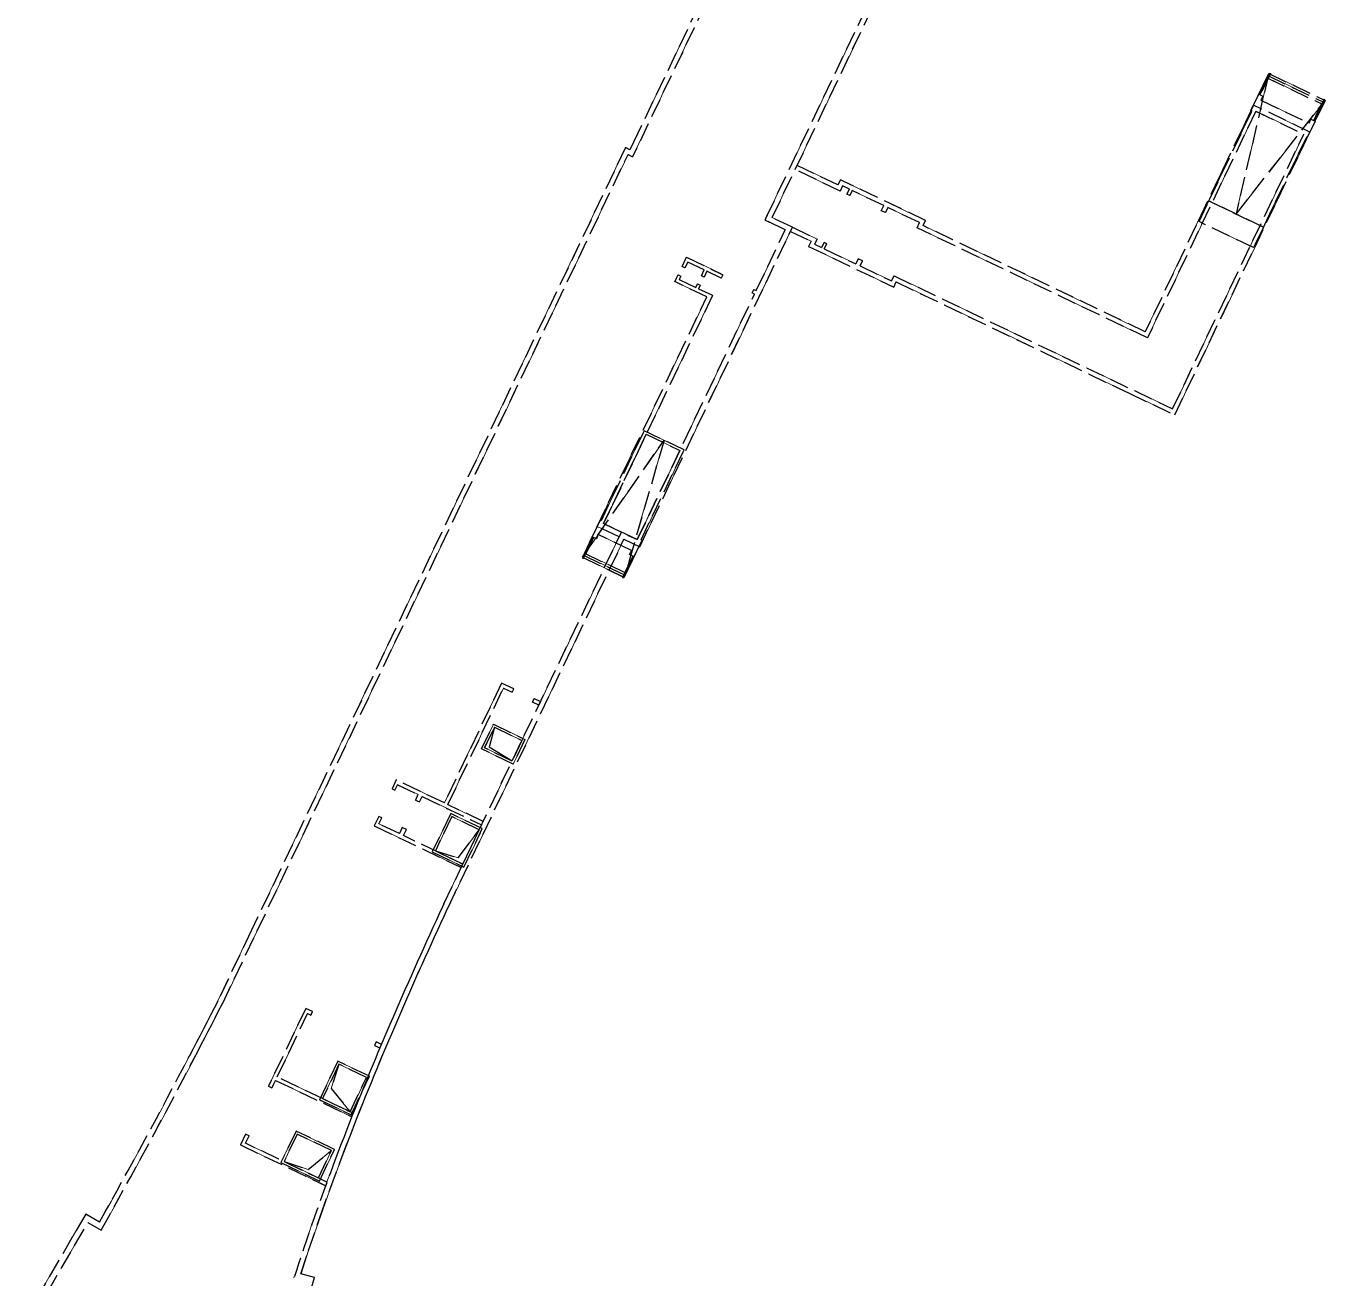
# Model space of a CAD drawing. Extents: x 0 to 531375, y 0 to 4335249.
# Drawn here: x 487292.4 to 487463, y 4323384.5 to 4323549 of the extents above; entities that cross this region are included whole.
import ezdxf

# ---------------------------------------------------------------- set-up
doc = ezdxf.new("R2010")
doc.units = 0
doc.linetypes.add('DASH', pattern=[0.35, 0.25, -0.1])
doc.layers.get('0').update_dxf_attribs({"lineweight": 15})
doc.layers.add('地铁', color=4, linetype='Continuous', lineweight=15)

# ---------------------------------------------------------------- blocks, each defined once
blk = doc.blocks.new('总图提取 2015 11 6')
at = {"layer": '地铁', "linetype": 'DASH', "lineweight": -3, "ltscale": 10}
for p, q in [((96430.77, 291108.26), (96474.52, 291199.82)), ((96431.56, 291108.27), (96474.85, 291198.88)), ((96451.49, 291196.38, 0), (96413.21, 291116.26, 0)), ((96450.6, 291196.14), (96413.34, 291118.16)), ((96412.29, 291117.47), (96363.13, 291014.57)), ((96412.88, 291117.19), (96412.29, 291117.47)), ((96413.34, 291118.16), (96412.88, 291117.19)), ((96359.37, 291005.07), (96412.62, 291116.54)), ((96412.62, 291116.54, -0.01), (96413.21, 291116.26, -0.01)), ((96430.62, 291107.94, -0.01), (96431.21, 291107.66, -0.01)), ((96414.6, 291080, 0.01), (96409.08, 291068.45, 0.01)), ((96409.41, 291068.07, 0.01), (96415.02, 291079.8, 0.01)), ((96414.73, 291080.27, 0.01), (96414.6, 291080, 0.01)), ((96414.6, 291080, 0.01), (96414.6, 291080, 0.01)), ((96419.99, 291077.76, 0.01), (96414.73, 291080.27, 0.01)), ((96415.02, 291079.8, 0.01), (96419.44, 291077.69, 0.01)), ((96406.63, 291063.64, 0.01), (96417.36, 291079.01, 0.01)), ((96417.36, 291079.01, 0.01), (96412.13, 291061.01, 0.01)), ((96419.44, 291077.69, 0.01), (96413.83, 291065.96, 0.01)), ((96414.34, 291065.94, 0.01), (96419.86, 291077.49, 0.01)), ((96419.86, 291077.49, 0.01), (96419.99, 291077.76, 0.01)), ((96419.86, 291077.49, 0.01), (96419.86, 291077.49, 0.01)), ((96419.86, 291077.49, 0.01), (96419.86, 291077.49, 0.01)), ((96408.61, 291067.79, 0.01), (96406.63, 291063.64, 0.01)), ((96408.96, 291068.51, 0.01), (96407.92, 291066.34, 0.01)), ((96409.08, 291068.45, 0.01), (96408.96, 291068.51, 0.01)), ((96413.83, 291065.96, 0.01), (96409.41, 291068.07, 0.01)), ((96388.43, 291018.11), (96411.76, 291066.95)), ((96389.06, 291017.81), (96412.09, 291066.01)), ((96407.92, 291066.34, 0.01), (96406.63, 291063.64, 0.01)), ((96406.68, 291063.5, 0.01), (96408.01, 291066.3, 0.01)), ((96408.1, 291066.25, 0.01), (96406.81, 291063.55, 0.01)), ((96408.46, 291066.08, 0.01), (96407.92, 291066.34, 0.01)), ((96407.92, 291066.34, 0.01), (96407.92, 291066.34, 0.01)), ((96408.72, 291066.62, 0.01), (96408.46, 291066.08, 0.01)), ((96413.06, 291064.55, 0.01), (96408.72, 291066.62, 0.01)), ((96413.44, 291063.74, 0.01), (96414.46, 291065.88, 0.01)), ((96414.46, 291065.88, 0.01), (96414.34, 291065.94, 0.01)), ((96406.76, 291063.91, 0.01), (96406.76, 291063.91, 0.01)), ((96406.76, 291063.91, 0.01), (96412.26, 291061.28, 0.01)), ((96406.89, 291064.18, 0.01), (96406.89, 291064.18, 0.01)), ((96406.89, 291064.18, 0.01), (96412.39, 291061.55, 0.01)), ((96413.25, 291063.8, 0.01), (96411.95, 291061.09, 0.01)), ((96412, 291060.96, 0.01), (96413.34, 291063.75, 0.01)), ((96412.13, 291061.01, 0.01), (96414.12, 291065.16, 0.01)), ((96412.8, 291064.01, 0.01), (96413.06, 291064.55, 0.01)), ((96413.43, 291063.71, 0.01), (96412.8, 291064.01, 0.01)), ((96406.63, 291063.64, 0.01), (96412.13, 291061.01, 0.01)), ((96406.63, 291063.64, 0.01), (96412.13, 291061, 0.01)), ((96406.77, 291063.46, 0.01), (96406.68, 291063.5, 0.01)), ((96406.81, 291063.55, 0.01), (96406.77, 291063.46, 0.01)), ((96412.13, 291061, 0.01), (96413.43, 291063.71, 0.01)), ((96411.95, 291061.09, 0.01), (96411.91, 291061, 0.01)), ((96411.91, 291061, 0.01), (96412, 291060.96, 0.01)), ((96412.26, 291061.28, 0.01), (96412.26, 291061.28, 0.01)), ((96412.39, 291061.55, 0.01), (96412.39, 291061.55, 0.01)), ((96396.02, 291047.11), (96388.5, 291031.37)), ((96397.6, 291046.36), (96396.02, 291047.11)), ((96388.95, 291031.15), (96396.26, 291046.45)), ((96396.26, 291046.45), (96397.38, 291045.91)), ((96397.38, 291045.91), (96397.6, 291046.36)), ((96400.09, 291044.62), (96400.31, 291045.07)), ((96400.31, 291045.07), (96401.12, 291044.68)), ((96400.9, 291044.23), (96400.09, 291044.62)), ((96401.12, 291044.68), (96400.9, 291044.23)), ((96393.38, 291038.46), (96394.93, 291041.7)), ((96394.93, 291041.7), (96399.08, 291039.72)), ((96393.78, 291038.6), (96395.07, 291041.3)), ((96395.07, 291041.3), (96394.4, 291038.73)), ((96395.07, 291041.3), (96398.68, 291039.58)), ((96397.53, 291036.47), (96393.38, 291038.46)), ((96397.39, 291036.87), (96393.78, 291038.6)), ((96394.4, 291038.73), (96397.39, 291036.87)), ((96398.68, 291039.58), (96397.39, 291036.87)), ((96399.08, 291039.72), (96397.53, 291036.47)), ((96382.18, 291034.39), (96381.62, 291033.21)), ((96381.62, 291033.21), (96381.98, 291033.04)), ((96381.98, 291033.04), (96382.33, 291033.76)), ((96388.5, 291031.37), (96382.18, 291034.39)), ((96382.33, 291033.76), (96385.03, 291032.47)), ((96385.03, 291032.47), (96384.69, 291031.75)), ((96384.69, 291031.75), (96385.23, 291031.49)), ((96385.23, 291031.49), (96385.58, 291032.21)), ((96385.58, 291032.21), (96393.38, 291028.48)), ((96379.9, 291029.6), (96379.29, 291028.34)), ((96380.26, 291029.43), (96379.9, 291029.6)), ((96389.33, 291029.97), (96386.91, 291024.92)), ((96388.99, 291031.13), (96388.95, 291031.15)), ((96393.6, 291028.93), (96388.99, 291031.13)), ((96393.48, 291027.99), (96389.33, 291029.97)), ((96379.29, 291028.34), (96390.71, 291022.89)), ((96379.87, 291028.62), (96380.26, 291029.43)), ((96382.58, 291027.33), (96379.87, 291028.62)), ((96382.96, 291028.14), (96382.58, 291027.33)), ((96383.51, 291027.88), (96382.96, 291028.14)), ((96389.47, 291029.57), (96387.31, 291025.06)), ((96393.08, 291027.85), (96389.47, 291029.57)), ((96391.06, 291022.94), (96393.48, 291027.99)), ((96393.38, 291028.48), (96393.6, 291028.93)), ((96383.12, 291027.07), (96383.51, 291027.88)), ((96390.92, 291023.34), (96383.12, 291027.07)), ((96390.3, 291024.14), (96393.08, 291027.85)), ((96390.92, 291023.34), (96393.08, 291027.85)), ((96386.91, 291024.92), (96391.06, 291022.94)), ((96387.31, 291025.06), (96390.92, 291023.34)), ((96387.31, 291025.06), (96390.3, 291024.14)), ((96388.23, 291017.7), (96387.82, 291016.79)), ((96388.43, 291018.11), (96388.23, 291017.7)), ((96388.87, 291017.4), (96389.06, 291017.81)), ((96387.82, 291016.79), (96387.4, 291015.88)), ((96388.04, 291015.59), (96388.45, 291016.5)), ((96388.45, 291016.5), (96388.87, 291017.4)), ((96363.13, 291014.57), (96358.72, 291005.34)), ((96386.99, 291014.98), (96386.57, 291014.07)), ((96387.4, 291015.88), (96386.99, 291014.98)), ((96387.21, 291013.78), (96387.62, 291014.69)), ((96387.62, 291014.69), (96388.04, 291015.59)), ((96386.16, 291013.16), (96385.75, 291012.26)), ((96386.57, 291014.07), (96386.16, 291013.16)), ((96386.39, 291011.97), (96386.8, 291012.87)), ((96386.8, 291012.87), (96387.21, 291013.78)), ((96385.34, 291011.35), (96384.93, 291010.44)), ((96385.75, 291012.26), (96385.34, 291011.35)), ((96385.57, 291010.15), (96385.98, 291011.06)), ((96385.98, 291011.06), (96386.39, 291011.97)), ((96384.53, 291009.53), (96384.12, 291008.62)), ((96384.93, 291010.44), (96384.53, 291009.53)), ((96384.76, 291008.34), (96385.16, 291009.25)), ((96385.16, 291009.25), (96385.57, 291010.15)), ((96383.72, 291007.71), (96383.31, 291006.8)), ((96384.12, 291008.62), (96383.72, 291007.71)), ((96383.95, 291006.52), (96384.36, 291007.43)), ((96384.36, 291007.43), (96384.76, 291008.34)), ((96382.91, 291005.89), (96382.51, 291004.98)), ((96383.31, 291006.8), (96382.91, 291005.89)), ((96383.55, 291005.61), (96383.95, 291006.52)), ((96358.72, 291005.34), (96357.76, 291003.47)), ((96358.39, 291003.15), (96358.84, 291004.04)), ((96358.84, 291004.04), (96359.29, 291004.93)), ((96359.29, 291004.93), (96359.37, 291005.07)), ((96370.29, 291004.38), (96365.39, 290994.14)), ((96371.19, 291003.95), (96370.29, 291004.38)), ((96382.12, 291004.07), (96381.72, 291003.15)), ((96382.51, 291004.98), (96382.12, 291004.07)), ((96382.76, 291003.79), (96383.16, 291004.7)), ((96383.16, 291004.7), (96383.55, 291005.61)), ((96357.31, 291002.59), (96356.85, 291001.7)), ((96357.76, 291003.47), (96357.31, 291002.59)), ((96357.93, 291002.27), (96358.39, 291003.15)), ((96366.53, 290995.37), (96370.52, 291003.72)), ((96370.52, 291003.72), (96370.97, 291003.5)), ((96370.97, 291003.5), (96371.19, 291003.95)), ((96381.72, 291003.15), (96381.33, 291002.24)), ((96381.97, 291001.96), (96382.36, 291002.87)), ((96382.36, 291002.87), (96382.76, 291003.79)), ((96356.4, 291000.81), (96355.94, 290999.93)), ((96356.85, 291001.7), (96356.4, 291000.81)), ((96357.02, 291000.49), (96357.48, 291001.38)), ((96357.48, 291001.38), (96357.93, 291002.27)), ((96380.94, 291001.32), (96380.55, 291000.41)), ((96381.33, 291002.24), (96380.94, 291001.32)), ((96381.19, 291000.14), (96381.58, 291001.05)), ((96381.58, 291001.05), (96381.97, 291001.96)), ((96355.48, 290999.05), (96355.02, 290998.16)), ((96355.94, 290999.93), (96355.48, 290999.05)), ((96356.1, 290998.72), (96356.56, 290999.61)), ((96356.56, 290999.61), (96357.02, 291000.49)), ((96379.53, 290999.96), (96379.32, 290999.51)), ((96379.32, 290999.51), (96380.03, 290999.18)), ((96380.22, 290999.64), (96379.53, 290999.96)), ((96380.16, 290999.49), (96379.77, 290998.58)), ((96380.55, 291000.41), (96380.16, 290999.49)), ((96380.42, 290998.31), (96380.8, 290999.22)), ((96380.8, 290999.22), (96381.19, 291000.14)), ((96355.64, 290997.84), (96356.1, 290998.72)), ((96374.5, 290997.44), (96372.09, 290992.38)), ((96378.65, 290995.45), (96374.5, 290997.44)), ((96379.39, 290997.66), (96379.01, 290996.74)), ((96379.77, 290998.58), (96379.39, 290997.66)), ((96379.65, 290996.47), (96380.03, 290997.39)), ((96380.03, 290997.39), (96380.42, 290998.31)), ((96374.64, 290997.04), (96372.49, 290992.53)), ((96374.64, 290997.04), (96373.61, 290993.86)), ((96378.25, 290995.31), (96374.64, 290997.04)), ((96376.24, 290990.4), (96378.65, 290995.45)), ((96378.63, 290995.82), (96378.25, 290994.91)), ((96379.01, 290996.74), (96378.63, 290995.82)), ((96378.9, 290994.64), (96379.27, 290995.56)), ((96379.27, 290995.56), (96379.65, 290996.47)), ((96365.39, 290994.14), (96365.84, 290993.93)), ((96365.84, 290993.93), (96366.32, 290994.92)), ((96366.32, 290994.92), (96376.32, 290990.14)), ((96372.49, 290992.53), (96366.53, 290995.37)), ((96373.61, 290993.86), (96376.1, 290990.8)), ((96376.1, 290990.8), (96378.25, 290995.31)), ((96377.87, 290993.99), (96377.5, 290993.06)), ((96378.25, 290994.91), (96377.87, 290993.99)), ((96378.52, 290993.72), (96378.9, 290994.64)), ((96372.09, 290992.38), (96376.24, 290990.4)), ((96372.49, 290992.53), (96376.1, 290990.8)), ((96376.52, 290990.6), (96372.49, 290992.53)), ((96377.13, 290992.14), (96376.76, 290991.22)), ((96377.5, 290993.06), (96377.13, 290992.14)), ((96377.78, 290991.88), (96378.15, 290992.8)), ((96378.15, 290992.8), (96378.52, 290993.72)), ((96376.37, 290990.25), (96376.43, 290990.38)), ((96376.76, 290991.22), (96376.39, 290990.3)), ((96376.43, 290990.38), (96376.48, 290990.51)), ((96376.48, 290990.51), (96376.52, 290990.6)), ((96376.73, 290989.24), (96377.41, 290990.96)), ((96377.41, 290990.96), (96377.78, 290991.88)), ((96376.03, 290989.37), (96375.67, 290988.45)), ((96376.39, 290990.3), (96376.03, 290989.37)), ((96376.23, 290987.95), (96376.73, 290989.24)), ((96376.32, 290990.14), (96376.33, 290990.14)), ((96376.33, 290990.14), (96376.37, 290990.25)), ((96362.37, 290987.83), (96361.71, 290986.43)), ((96362.83, 290987.61), (96362.37, 290987.83)), ((96362.37, 290986.66), (96362.83, 290987.61)), ((96369.01, 290988.26), (96367.03, 290984.11)), ((96369.15, 290987.86), (96367.43, 290984.25)), ((96374.06, 290985.84), (96369.01, 290988.26)), ((96373.66, 290985.7), (96369.15, 290987.86)), ((96375.31, 290987.52), (96374.95, 290986.6)), ((96375.67, 290988.45), (96375.31, 290987.52)), ((96375.57, 290986.25), (96376.23, 290987.95)), ((96361.71, 290986.43), (96372.9, 290981.08)), ((96373.07, 290981.55), (96362.37, 290986.66)), ((96370.6, 290983.22), (96373.66, 290985.7)), ((96371.94, 290982.09), (96373.66, 290985.7)), ((96372.08, 290981.69), (96374.06, 290985.84)), ((96374.6, 290985.67), (96374.25, 290984.74)), ((96374.95, 290986.6), (96374.6, 290985.67)), ((96374.75, 290984.09), (96375.57, 290986.25)), ((96367.03, 290984.11), (96372.08, 290981.69)), ((96367.43, 290984.25), (96370.6, 290983.22)), ((96367.43, 290984.25), (96371.94, 290982.09)), ((96373.44, 290980.54), (96374.75, 290984.09)), ((96372.19, 290977.04), (96373.44, 290980.54)), ((96341.38, 290977.33), (96333.52, 290963.86)), ((96343.18, 290976.28), (96341.38, 290977.33)), ((96370.66, 290972.57), (96372.19, 290977.04)), ((96334.62, 290964.14), (96341.67, 290976.24)), ((96341.67, 290976.24), (96343.4, 290975.23)), ((96369.65, 290969.52), (96370.66, 290972.57)), ((96367.2, 290954), (96371.42, 290969.02)), ((96371.42, 290969.02), (96369.65, 290969.52))]:
    blk.add_line(p, q, dxfattribs=at)
at = {"layer": '地铁', "color": 9, "linetype": 'DASH', "lineweight": -3, "ltscale": 10}
for p, q in [((96496.79, 291127.2, -0.01), (96492.51, 291108.74, -0.01)), ((96494.81, 291123.05, -0.01), (96496.79, 291127.2, -0.01)), ((96495.5, 291124.49, -0.01), (96496.79, 291127.2, -0.01)), ((96495.59, 291124.45, -0.01), (96496.88, 291127.15, -0.01)), ((96497.01, 291127.2, -0.01), (96495.68, 291124.4, -0.01)), ((96496.66, 291126.93, -0.01), (96496.66, 291126.93, -0.01)), ((96496.66, 291126.93, -0.01), (96504.06, 291123.39, -0.01)), ((96496.79, 291127.2, -0.01), (96504.19, 291123.66, -0.01)), ((96496.79, 291127.2, -0.01), (96504.19, 291123.66, -0.01)), ((96496.88, 291127.15, -0.01), (96496.92, 291127.24, -0.01)), ((96496.92, 291127.24, -0.01), (96497.01, 291127.2, -0.01)), ((96496.53, 291126.65, -0.01), (96496.53, 291126.65, -0.01)), ((96496.53, 291126.65, -0.01), (96503.93, 291123.12, -0.01)), ((96492.51, 291108.74, -0.01), (96504.19, 291123.66, -0.01)), ((96494.46, 291122.32, -0.01), (96495.5, 291124.49, -0.01)), ((96494.46, 291122.32, -0.01), (96495.5, 291124.49, -0.01)), ((96495.5, 291124.49, -0.01), (96496.04, 291124.23, -0.01)), ((96496.04, 291124.23, -0.01), (96495.78, 291123.69, -0.01)), ((96495.78, 291123.69, -0.01), (96502.09, 291120.67, -0.01)), ((96504.19, 291123.66, -0.01), (96502.2, 291119.51, -0.01)), ((96502.71, 291121.04, -0.01), (96504.01, 291123.75, -0.01)), ((96504.14, 291123.79, -0.01), (96502.8, 291121, -0.01)), ((96504.19, 291123.66, -0.01), (96502.89, 291120.95, -0.01)), ((96504.01, 291123.75, -0.01), (96504.05, 291123.84, -0.01)), ((96504.05, 291123.84, -0.01), (96504.14, 291123.79, -0.01)), ((96494.81, 291123.05, -0.01), (96480.58, 291093.27, -0.01)), ((96495.09, 291122.25, -0.01), (96480.86, 291092.47, -0.01)), ((96495.09, 291122.25, -0.01), (96480.86, 291092.47, -0.01)), ((96489.06, 291110.72, -0.01), (96494.58, 291122.27, -0.01)), ((96494.58, 291122.27, -0.01), (96494.46, 291122.32, -0.01)), ((96502.2, 291119.51, -0.01), (96494.81, 291123.05, -0.01)), ((96503.93, 291123.12, -0.01), (96503.93, 291123.12, -0.01)), ((96504.06, 291123.39, -0.01), (96504.06, 291123.39, -0.01)), ((96502.89, 291120.95, -0.01), (96501.86, 291118.79, -0.01)), ((96502.09, 291120.67, -0.01), (96502.35, 291121.21, -0.01)), ((96502.09, 291120.67, -0.01), (96502.09, 291120.67, -0.01)), ((96502.35, 291121.21, -0.01), (96502.89, 291120.95, -0.01)), ((96484.16, 291083.14, -0.01), (96501.4, 291119.23, -0.01)), ((96484.44, 291082.34, -0.01), (96502.2, 291119.51, -0.01)), ((96501.74, 291118.85, -0.01), (96496.22, 291107.3, -0.01)), ((96501.86, 291118.79, -0.01), (96501.74, 291118.85, -0.01)), ((96440.2, 291112.56, -0.01), (96434.83, 291115.13, -0.01)), ((96440.48, 291111.76, -0.01), (96434.57, 291114.59, -0.01)), ((96440.52, 291113.24, -0.01), (96440.2, 291112.56, -0.01)), ((96441.97, 291112.55, -0.01), (96440.52, 291113.24, -0.01)), ((96440.81, 291112.44, -0.01), (96440.48, 291111.76, -0.01)), ((96441.71, 291112.01, -0.01), (96440.81, 291112.44, -0.01)), ((96441.39, 291111.33, -0.01), (96441.71, 291112.01, -0.01)), ((96442.07, 291111.83, -0.01), (96441.75, 291111.16, -0.01)), ((96451.71, 291107.89, -0.01), (96441.97, 291112.55, -0.01)), ((96441.97, 291112.55, -0.01), (96441.97, 291112.55, -0.01)), ((96446.22, 291109.85, -0.01), (96442.07, 291111.83, -0.01)), ((96441.75, 291111.16, -0.01), (96441.39, 291111.33, -0.01)), ((96445.9, 291109.17, -0.01), (96446.22, 291109.85, -0.01)), ((96487.64, 291107.74, -0.01), (96488.94, 291110.45, -0.01)), ((96488.94, 291110.45, -0.01), (96489.06, 291110.72, -0.01)), ((96496.09, 291107.03, -0.01), (96488.94, 291110.45, -0.01)), ((96488.94, 291110.45, -0.01), (96496.09, 291107.03, -0.01)), ((96489.06, 291110.72, -0.01), (96489.06, 291110.72, -0.01)), ((96446.44, 291108.92, -0.01), (96445.9, 291109.17, -0.01)), ((96446.76, 291109.59, -0.01), (96446.44, 291108.92, -0.01)), ((96450.91, 291107.61, -0.01), (96446.76, 291109.59, -0.01)), ((96433.96, 291106.46, -0.01), (96436.67, 291105.16, -0.01)), ((96434.22, 291107, -0.01), (96437.47, 291105.45, -0.01)), ((96450.59, 291106.93, -0.01), (96450.91, 291107.61, -0.01)), ((96480.86, 291092.47, -0.01), (96450.59, 291106.93, -0.01)), ((96451.39, 291107.22, -0.01), (96451.71, 291107.89, -0.01)), ((96480.58, 291093.27, -0.01), (96451.39, 291107.22, -0.01)), ((96494.8, 291104.32, -0.01), (96487.64, 291107.74, -0.01)), ((96496.09, 291107.03, -0.01), (96494.8, 291104.32, -0.01)), ((96496.22, 291107.3, -0.01), (96496.09, 291107.03, -0.01)), ((96496.22, 291107.3, -0.01), (96496.22, 291107.3, -0.01)), ((96496.22, 291107.3, -0.01), (96496.22, 291107.3, -0.01)), ((96436.67, 291105.16, -0.01), (96436.34, 291104.49, -0.01)), ((96437.47, 291105.45, -0.01), (96437.14, 291104.77, -0.01)), ((96437.14, 291104.77, -0.01), (96438.05, 291104.34, -0.01)), ((96438.37, 291105.01, -0.01), (96438.05, 291104.34, -0.01)), ((96438.73, 291104.84, -0.01), (96438.37, 291105.01, -0.01)), ((96438.41, 291104.16, -0.01), (96438.73, 291104.84, -0.01)), ((96436.34, 291104.49, -0.01), (96447.53, 291099.14, -0.01)), ((96438.41, 291104.16, -0.01), (96442.56, 291102.18, -0.01)), ((96442.88, 291102.86, -0.01), (96442.56, 291102.18, -0.01)), ((96443.42, 291102.6, -0.01), (96442.88, 291102.86, -0.01)), ((96443.1, 291101.92, -0.01), (96443.42, 291102.6, -0.01)), ((96443.1, 291101.92, -0.01), (96443.1, 291101.92, -0.01)), ((96443.1, 291101.92, -0.01), (96447.25, 291099.94, -0.01)), ((96447.25, 291099.94, -0.01), (96447.57, 291100.62, -0.01)), ((96447.53, 291099.14, -0.01), (96447.85, 291099.82, -0.01)), ((96447.57, 291100.62, -0.01), (96484.16, 291083.14, -0.01)), ((96447.85, 291099.82, -0.01), (96477.04, 291085.87, -0.01)), ((96477.04, 291085.87, -0.01), (96478.45, 291085.2, -0.01)), ((96478.45, 291085.2, -0.01), (96484.44, 291082.34, -0.01))]:
    blk.add_line(p, q, dxfattribs=at)
at = {"layer": '地铁', "color": 9, "linetype": 'DASH', "lineweight": -3, "ltscale": 10, "extrusion": (-1.99318e-08, -4.17176e-08, 1)}
blk.add_line((96495.13, 291122.22, 0), (96501.36, 291119.25, 0), dxfattribs=at)
at = {"layer": '地铁', "linetype": 'DASH', "lineweight": -3, "ltscale": 10, "extrusion": (1.44068e-08, 3.0154e-08, 1)}
for p, q in [((96430.62, 291107.94, -0.01), (96430.92, 291108.57, -0.01)), ((96434.22, 291107, -0.01), (96431.56, 291108.27, -0.01)), ((96414.16, 291065.02, -0.01), (96434.22, 291107, -0.01)), ((96429.47, 291098.68, -0.01), (96433.28, 291106.67, -0.01)), ((96433.28, 291106.67, -0.01), (96430.62, 291107.94, -0.01)), ((96419.73, 291101.84, -0.01), (96420.31, 291103.06, -0.01)), ((96420.31, 291103.06, -0.01), (96425.09, 291100.77, -0.01)), ((96420.09, 291101.67, -0.01), (96419.73, 291101.84, -0.01)), ((96420.46, 291102.43, -0.01), (96420.09, 291101.67, -0.01)), ((96422.62, 291101.4, -0.01), (96420.46, 291102.43, -0.01)), ((96422.26, 291100.63, -0.01), (96422.62, 291101.4, -0.01)), ((96418.78, 291099.85, -0.01), (96419, 291100.31, -0.01)), ((96418.87, 291099.81, -0.01), (96418.78, 291099.85, -0.01)), ((96422.98, 291097.85, -0.01), (96418.87, 291099.81, -0.01)), ((96419, 291100.31, -0.01), (96419.21, 291100.76, -0.01)), ((96419.21, 291100.76, -0.01), (96419.57, 291100.58, -0.01)), ((96419.57, 291100.58, -0.01), (96419.36, 291100.13, -0.01)), ((96419.36, 291100.13, -0.01), (96421.52, 291099.1, -0.01)), ((96422.62, 291100.46, -0.01), (96422.26, 291100.63, -0.01)), ((96422.98, 291101.23, -0.01), (96422.62, 291100.46, -0.01)), ((96424.88, 291100.32, -0.01), (96422.98, 291101.23, -0.01)), ((96425.09, 291100.77, -0.01), (96424.88, 291100.32, -0.01)), ((96423.73, 291098.04, -0.01), (96409.41, 291068.07, -0.01)), ((96413.83, 291065.96, -0.01), (96429.25, 291098.23, -0.01)), ((96421.52, 291099.1, -0.01), (96421.74, 291099.55, -0.01)), ((96421.74, 291099.55, -0.01), (96422.1, 291099.38, -0.01)), ((96422.1, 291099.38, -0.01), (96421.88, 291098.93, -0.01)), ((96421.88, 291098.93, -0.01), (96423.62, 291098.1, -0.01)), ((96423.62, 291098.1, -0.01), (96423.73, 291098.04, -0.01)), ((96428.94, 291098.38, -0.01), (96429.15, 291098.83, -0.01)), ((96429.25, 291098.23, -0.01), (96428.94, 291098.38, -0.01)), ((96429.15, 291098.83, -0.01), (96429.47, 291098.68, -0.01)), ((96408.57, 291067.7, -0.01), (96422.98, 291097.85, -0.01)), ((96411.46, 291066.32, -0.01), (96408.57, 291067.7, -0.01)), ((96409.41, 291068.07, -0.01), (96413.83, 291065.96, -0.01)), ((96412.09, 291066.01, -0.01), (96414.16, 291065.02, -0.01))]:
    blk.add_line(p, q, dxfattribs=at)
at = {"layer": '地铁', "linetype": 'DASH', "lineweight": -3, "ltscale": 10}
for centre, radius, start, end in [((95648.34, 291366.35), 796.84, 330.69111, 332.47978), ((95648.33, 291366.36), 797.55, 330.63284, 332.47979), ((96699.27, 290862.35), 347.3, 159.3658, 162.1262)]:
    blk.add_arc(centre, radius, start, end, dxfattribs=at)
blk = doc.blocks.new('A$C1FB5052D')
blk.add_blockref('总图提取 2015 11 6', (-107044.53, -294821.73))
blk = doc.blocks.new('天津2000地铁')
at = {"layer": '地铁', "linetype": 'DASH', "ltscale": 20}
for p, q in [((-10613.75, -3713.47), (-10570.01, -3621.91)), ((-10612.97, -3713.46), (-10569.68, -3622.84)), ((-10593.04, -3625.34, 0), (-10631.32, -3705.47, 0)), ((-10593.93, -3625.58), (-10631.19, -3703.57)), ((-10547.74, -3694.53, -0.01), (-10552.01, -3712.99, -0.01)), ((-10549.72, -3698.68, -0.01), (-10547.74, -3694.53, -0.01)), ((-10549.03, -3697.24, -0.01), (-10547.74, -3694.53, -0.01)), ((-10548.94, -3697.28, -0.01), (-10547.65, -3694.57, -0.01)), ((-10547.51, -3694.53, -0.01), (-10548.85, -3697.32, -0.01)), ((-10547.87, -3694.8, -0.01), (-10547.87, -3694.8, -0.01)), ((-10547.87, -3694.8, -0.01), (-10540.47, -3698.34, -0.01)), ((-10547.74, -3694.53, -0.01), (-10540.34, -3698.07, -0.01)), ((-10547.74, -3694.53, -0.01), (-10540.34, -3698.07, -0.01)), ((-10547.65, -3694.57, -0.01), (-10547.6, -3694.48, -0.01)), ((-10547.6, -3694.48, -0.01), (-10547.51, -3694.53, -0.01)), ((-10548, -3695.07, -0.01), (-10548, -3695.07, -0.01)), ((-10548, -3695.07, -0.01), (-10540.6, -3698.61, -0.01)), ((-10552.01, -3712.99, -0.01), (-10540.34, -3698.07, -0.01)), ((-10550.06, -3699.4, -0.01), (-10549.03, -3697.24, -0.01)), ((-10550.06, -3699.4, -0.01), (-10549.03, -3697.24, -0.01)), ((-10549.03, -3697.24, -0.01), (-10548.49, -3697.5, -0.01)), ((-10548.49, -3697.5, -0.01), (-10548.75, -3698.04, -0.01)), ((-10548.75, -3698.04, -0.01), (-10542.43, -3701.06, -0.01)), ((-10540.34, -3698.07, -0.01), (-10542.32, -3702.22, -0.01)), ((-10541.81, -3700.69, -0.01), (-10540.52, -3697.98, -0.01)), ((-10540.39, -3697.93, -0.01), (-10541.72, -3700.73, -0.01)), ((-10540.34, -3698.07, -0.01), (-10541.63, -3700.77, -0.01)), ((-10540.52, -3697.98, -0.01), (-10540.48, -3697.89, -0.01)), ((-10540.48, -3697.89, -0.01), (-10540.39, -3697.93, -0.01)), ((-10549.72, -3698.68, -0.01), (-10563.95, -3728.46, -0.01)), ((-10549.44, -3699.48, -0.01), (-10563.66, -3729.26, -0.01)), ((-10549.44, -3699.48, -0.01), (-10563.66, -3729.26, -0.01)), ((-10555.46, -3711.01, -0.01), (-10549.94, -3699.46, -0.01)), ((-10549.94, -3699.46, -0.01), (-10550.06, -3699.4, -0.01)), ((-10542.32, -3702.22, -0.01), (-10549.72, -3698.68, -0.01)), ((-10540.6, -3698.61, -0.01), (-10540.6, -3698.61, -0.01)), ((-10540.47, -3698.34, -0.01), (-10540.47, -3698.34, -0.01)), ((-10541.63, -3700.77, -0.01), (-10542.67, -3702.94, -0.01)), ((-10542.43, -3701.06, -0.01), (-10542.17, -3700.51, -0.01)), ((-10542.43, -3701.06, -0.01), (-10542.43, -3701.06, -0.01)), ((-10542.17, -3700.51, -0.01), (-10541.63, -3700.77, -0.01)), ((-10560.36, -3738.59, -0.01), (-10543.12, -3702.5, -0.01)), ((-10560.08, -3739.39, -0.01), (-10542.32, -3702.22, -0.01)), ((-10542.79, -3702.88, -0.01), (-10548.31, -3714.43, -0.01)), ((-10542.67, -3702.94, -0.01), (-10542.79, -3702.88, -0.01)), ((-10632.23, -3704.25), (-10681.4, -3807.16)), ((-10631.65, -3704.53), (-10632.23, -3704.25)), ((-10631.19, -3703.57), (-10631.65, -3704.53)), ((-10685.16, -3816.65), (-10631.9, -3705.19)), ((-10631.9, -3705.19, -0.01), (-10631.32, -3705.47, -0.01)), ((-10604.32, -3709.17, -0.01), (-10609.69, -3706.6, -0.01)), ((-10604.04, -3709.97, -0.01), (-10609.95, -3707.14, -0.01)), ((-10604, -3708.49, -0.01), (-10604.32, -3709.17, -0.01)), ((-10602.56, -3709.18, -0.01), (-10604, -3708.49, -0.01)), ((-10603.72, -3709.29, -0.01), (-10604.04, -3709.97, -0.01)), ((-10602.82, -3709.72, -0.01), (-10603.72, -3709.29, -0.01)), ((-10603.14, -3710.39, -0.01), (-10602.82, -3709.72, -0.01)), ((-10602.45, -3709.89, -0.01), (-10602.78, -3710.57, -0.01)), ((-10592.81, -3713.83, -0.01), (-10602.56, -3709.18, -0.01)), ((-10602.56, -3709.18, -0.01), (-10602.56, -3709.18, -0.01)), ((-10598.3, -3711.88, -0.01), (-10602.45, -3709.89, -0.01)), ((-10602.78, -3710.57, -0.01), (-10603.14, -3710.39, -0.01)), ((-10598.63, -3712.55, -0.01), (-10598.3, -3711.88, -0.01)), ((-10556.88, -3713.99, -0.01), (-10555.59, -3711.28, -0.01)), ((-10555.59, -3711.28, -0.01), (-10555.46, -3711.01, -0.01)), ((-10548.43, -3714.7, -0.01), (-10555.59, -3711.28, -0.01)), ((-10555.59, -3711.28, -0.01), (-10548.43, -3714.7, -0.01)), ((-10555.46, -3711.01, -0.01), (-10555.46, -3711.01, -0.01)), ((-10598.09, -3712.81, -0.01), (-10598.63, -3712.55, -0.01)), ((-10597.76, -3712.13, -0.01), (-10598.09, -3712.81, -0.01)), ((-10593.61, -3714.12, -0.01), (-10597.76, -3712.13, -0.01)), ((-10613.9, -3713.79, -0.01), (-10613.32, -3714.07, -0.01)), ((-10610.57, -3715.27, -0.01), (-10607.86, -3716.56, -0.01)), ((-10610.31, -3714.73, -0.01), (-10607.06, -3716.28, -0.01)), ((-10593.94, -3714.79, -0.01), (-10593.61, -3714.12, -0.01)), ((-10563.66, -3729.26, -0.01), (-10593.94, -3714.79, -0.01)), ((-10593.14, -3714.51, -0.01), (-10592.81, -3713.83, -0.01)), ((-10563.95, -3728.46, -0.01), (-10593.14, -3714.51, -0.01)), ((-10549.73, -3717.41, -0.01), (-10556.88, -3713.99, -0.01)), ((-10548.43, -3714.7, -0.01), (-10549.73, -3717.41, -0.01)), ((-10548.31, -3714.43, -0.01), (-10548.43, -3714.7, -0.01)), ((-10548.31, -3714.43, -0.01), (-10548.31, -3714.43, -0.01)), ((-10548.31, -3714.43, -0.01), (-10548.31, -3714.43, -0.01)), ((-10607.86, -3716.56, -0.01), (-10608.18, -3717.24, -0.01)), ((-10607.06, -3716.28, -0.01), (-10607.38, -3716.96, -0.01)), ((-10607.38, -3716.96, -0.01), (-10606.48, -3717.39, -0.01)), ((-10606.16, -3716.72, -0.01), (-10606.48, -3717.39, -0.01)), ((-10605.8, -3716.89, -0.01), (-10606.16, -3716.72, -0.01)), ((-10606.12, -3717.56, -0.01), (-10605.8, -3716.89, -0.01)), ((-10608.18, -3717.24, -0.01), (-10596.99, -3722.59, -0.01)), ((-10606.12, -3717.56, -0.01), (-10601.97, -3719.55, -0.01)), ((-10601.64, -3718.87, -0.01), (-10601.97, -3719.55, -0.01)), ((-10601.1, -3719.12, -0.01), (-10601.64, -3718.87, -0.01)), ((-10601.43, -3719.8, -0.01), (-10601.1, -3719.12, -0.01)), ((-10601.43, -3719.8, -0.01), (-10601.43, -3719.8, -0.01)), ((-10601.43, -3719.8, -0.01), (-10597.28, -3721.79, -0.01)), ((-10597.28, -3721.79, -0.01), (-10596.95, -3721.11, -0.01)), ((-10596.99, -3722.59, -0.01), (-10596.67, -3721.91, -0.01)), ((-10596.95, -3721.11, -0.01), (-10560.36, -3738.59, -0.01)), ((-10596.67, -3721.91, -0.01), (-10567.48, -3735.86, -0.01)), ((-10567.48, -3735.86, -0.01), (-10566.07, -3736.53, -0.01)), ((-10566.07, -3736.53, -0.01), (-10560.08, -3739.39, -0.01)), ((-10629.93, -3741.73, 0.01), (-10635.45, -3753.28, 0.01)), ((-10635.11, -3753.66, 0.01), (-10629.51, -3741.93, 0.01)), ((-10629.8, -3741.46, 0.01), (-10629.93, -3741.73, 0.01)), ((-10629.93, -3741.73, 0.01), (-10629.93, -3741.73, 0.01)), ((-10624.54, -3743.97, 0.01), (-10629.8, -3741.46, 0.01)), ((-10629.51, -3741.93, 0.01), (-10625.09, -3744.04, 0.01)), ((-10637.9, -3758.09, 0.01), (-10627.17, -3742.71, 0.01)), ((-10627.17, -3742.71, 0.01), (-10632.39, -3760.72, 0.01)), ((-10625.09, -3744.04, 0.01), (-10630.69, -3755.77, 0.01)), ((-10630.19, -3755.79, 0.01), (-10624.67, -3744.24, 0.01)), ((-10624.67, -3744.24, 0.01), (-10624.54, -3743.97, 0.01)), ((-10624.67, -3744.24, 0.01), (-10624.67, -3744.24, 0.01)), ((-10624.67, -3744.24, 0.01), (-10624.67, -3744.24, 0.01)), ((-10635.91, -3753.94, 0.01), (-10637.9, -3758.09, 0.01)), ((-10635.57, -3753.22, 0.01), (-10636.6, -3755.38, 0.01)), ((-10635.45, -3753.28, 0.01), (-10635.57, -3753.22, 0.01)), ((-10630.69, -3755.77, 0.01), (-10635.11, -3753.66, 0.01)), ((-10656.1, -3803.62), (-10632.77, -3754.78)), ((-10655.47, -3803.92), (-10632.44, -3755.71)), ((-10636.6, -3755.38, 0.01), (-10637.9, -3758.09, 0.01)), ((-10637.85, -3758.23, 0.01), (-10636.51, -3755.43, 0.01)), ((-10636.42, -3755.47, 0.01), (-10637.72, -3758.18, 0.01)), ((-10636.06, -3755.64, 0.01), (-10636.6, -3755.38, 0.01)), ((-10636.6, -3755.38, 0.01), (-10636.6, -3755.38, 0.01)), ((-10635.8, -3755.1, 0.01), (-10636.06, -3755.64, 0.01)), ((-10631.46, -3757.18, 0.01), (-10635.8, -3755.1, 0.01)), ((-10631.09, -3757.99, 0.01), (-10630.06, -3755.85, 0.01)), ((-10630.06, -3755.85, 0.01), (-10630.19, -3755.79, 0.01)), ((-10637.77, -3757.82, 0.01), (-10637.77, -3757.82, 0.01)), ((-10637.77, -3757.82, 0.01), (-10632.26, -3760.45, 0.01)), ((-10637.64, -3757.55, 0.01), (-10637.64, -3757.55, 0.01)), ((-10637.64, -3757.55, 0.01), (-10632.13, -3760.18, 0.01)), ((-10631.28, -3757.93, 0.01), (-10632.57, -3760.64, 0.01)), ((-10632.53, -3760.77, 0.01), (-10631.19, -3757.97, 0.01)), ((-10632.39, -3760.72, 0.01), (-10630.41, -3756.57, 0.01)), ((-10632.39, -3760.72, 0.01), (-10631.1, -3758.02, 0.01)), ((-10631.72, -3757.72, 0.01), (-10631.46, -3757.18, 0.01)), ((-10631.1, -3758.01, 0.01), (-10631.72, -3757.72, 0.01)), ((-10637.9, -3758.09, 0.01), (-10632.39, -3760.72, 0.01)), ((-10637.9, -3758.09, 0.01), (-10632.39, -3760.72, 0.01)), ((-10637.76, -3758.27, 0.01), (-10637.85, -3758.23, 0.01)), ((-10637.72, -3758.18, 0.01), (-10637.76, -3758.27, 0.01)), ((-10632.57, -3760.64, 0.01), (-10632.62, -3760.73, 0.01)), ((-10632.62, -3760.73, 0.01), (-10632.53, -3760.77, 0.01)), ((-10632.26, -3760.45, 0.01), (-10632.26, -3760.45, 0.01)), ((-10632.13, -3760.18, 0.01), (-10632.13, -3760.18, 0.01)), ((-10648.5, -3774.61), (-10656.03, -3790.36)), ((-10646.93, -3775.37), (-10648.5, -3774.61)), ((-10655.58, -3790.57), (-10648.27, -3775.28)), ((-10648.27, -3775.28), (-10647.14, -3775.82)), ((-10647.14, -3775.82), (-10646.93, -3775.37)), ((-10644.43, -3777.11), (-10644.22, -3776.66)), ((-10644.22, -3776.66), (-10643.41, -3777.05)), ((-10643.62, -3777.5), (-10644.43, -3777.11)), ((-10643.41, -3777.05), (-10643.62, -3777.5)), ((-10651.14, -3783.27), (-10649.59, -3780.02)), ((-10649.59, -3780.02), (-10645.44, -3782.01)), ((-10650.74, -3783.13), (-10649.45, -3780.42)), ((-10649.45, -3780.42), (-10650.13, -3782.99)), ((-10649.45, -3780.42), (-10645.84, -3782.15)), ((-10646.99, -3785.25), (-10651.14, -3783.27)), ((-10647.14, -3784.85), (-10650.74, -3783.13)), ((-10650.13, -3782.99), (-10647.13, -3784.85)), ((-10645.84, -3782.15), (-10647.14, -3784.85)), ((-10645.44, -3782.01), (-10646.99, -3785.25)), ((-10662.34, -3787.34), (-10662.9, -3788.51)), ((-10662.9, -3788.51), (-10662.54, -3788.69)), ((-10662.54, -3788.69), (-10662.2, -3787.96)), ((-10656.03, -3790.36), (-10662.34, -3787.34)), ((-10662.2, -3787.96), (-10659.49, -3789.26)), ((-10659.49, -3789.26), (-10659.84, -3789.98)), ((-10659.84, -3789.98), (-10659.29, -3790.24)), ((-10659.29, -3790.24), (-10658.95, -3789.52)), ((-10658.95, -3789.52), (-10651.14, -3793.25)), ((-10664.63, -3792.12), (-10665.23, -3793.39)), ((-10664.27, -3792.3), (-10664.63, -3792.12)), ((-10655.2, -3791.75), (-10657.61, -3796.81)), ((-10655.06, -3792.15), (-10657.21, -3796.66)), ((-10655.53, -3790.6), (-10655.58, -3790.57)), ((-10650.93, -3792.79), (-10655.53, -3790.6)), ((-10651.05, -3793.74), (-10655.2, -3791.75)), ((-10651.45, -3793.88), (-10655.06, -3792.15)), ((-10665.23, -3793.39), (-10653.82, -3798.84)), ((-10664.66, -3793.11), (-10664.27, -3792.3)), ((-10661.95, -3794.4), (-10664.66, -3793.11)), ((-10661.56, -3793.59), (-10661.95, -3794.4)), ((-10661.02, -3793.85), (-10661.56, -3793.59)), ((-10661.41, -3794.66), (-10661.02, -3793.85)), ((-10654.23, -3797.59), (-10651.45, -3793.88)), ((-10653.6, -3798.39), (-10651.45, -3793.88)), ((-10653.46, -3798.79), (-10651.05, -3793.74)), ((-10651.14, -3793.25), (-10650.93, -3792.79)), ((-10653.6, -3798.39), (-10661.41, -3794.66)), ((-10657.61, -3796.81), (-10653.46, -3798.79)), ((-10657.21, -3796.66), (-10653.6, -3798.39)), ((-10657.21, -3796.66), (-10654.23, -3797.59)), ((-10656.29, -3804.03), (-10656.71, -3804.94)), ((-10656.1, -3803.62), (-10656.29, -3804.03)), ((-10655.66, -3804.33), (-10655.47, -3803.92)), ((-10656.71, -3804.94), (-10657.12, -3805.84)), ((-10656.49, -3806.13), (-10656.07, -3805.23)), ((-10656.07, -3805.23), (-10655.66, -3804.33)), ((-10681.4, -3807.16), (-10685.81, -3816.38)), ((-10657.54, -3806.75), (-10657.95, -3807.66)), ((-10657.12, -3805.84), (-10657.54, -3806.75)), ((-10657.32, -3807.95), (-10656.9, -3807.04)), ((-10656.9, -3807.04), (-10656.49, -3806.13)), ((-10658.37, -3808.56), (-10658.78, -3809.47)), ((-10657.95, -3807.66), (-10658.37, -3808.56)), ((-10658.14, -3809.76), (-10657.73, -3808.85)), ((-10657.73, -3808.85), (-10657.32, -3807.95)), ((-10659.19, -3810.38), (-10659.59, -3811.29)), ((-10658.78, -3809.47), (-10659.19, -3810.38)), ((-10658.96, -3811.57), (-10658.55, -3810.67)), ((-10658.55, -3810.67), (-10658.14, -3809.76)), ((-10660, -3812.2), (-10660.41, -3813.11)), ((-10659.59, -3811.29), (-10660, -3812.2)), ((-10659.77, -3813.39), (-10659.36, -3812.48)), ((-10659.36, -3812.48), (-10658.96, -3811.57)), ((-10660.81, -3814.02), (-10661.21, -3814.93)), ((-10660.41, -3813.11), (-10660.81, -3814.02)), ((-10660.57, -3815.21), (-10660.17, -3814.3)), ((-10660.17, -3814.3), (-10659.77, -3813.39)), ((-10661.61, -3815.84), (-10662.01, -3816.75)), ((-10661.21, -3814.93), (-10661.61, -3815.84)), ((-10660.97, -3816.12), (-10660.57, -3815.21)), ((-10685.81, -3816.38), (-10686.76, -3818.25)), ((-10686.14, -3818.57), (-10685.68, -3817.68)), ((-10685.68, -3817.68), (-10685.23, -3816.8)), ((-10685.23, -3816.8), (-10685.16, -3816.65)), ((-10674.24, -3817.34), (-10679.13, -3827.58)), ((-10673.34, -3817.77), (-10674.24, -3817.34)), ((-10662.41, -3817.66), (-10662.8, -3818.57)), ((-10662.01, -3816.75), (-10662.41, -3817.66)), ((-10661.77, -3817.94), (-10661.37, -3817.03)), ((-10661.37, -3817.03), (-10660.97, -3816.12)), ((-10687.22, -3819.14), (-10687.67, -3820.03)), ((-10686.76, -3818.25), (-10687.22, -3819.14)), ((-10687.05, -3820.35), (-10686.59, -3819.46)), ((-10686.59, -3819.46), (-10686.14, -3818.57)), ((-10677.99, -3826.36), (-10674, -3818.01)), ((-10674, -3818.01), (-10673.55, -3818.23)), ((-10673.55, -3818.23), (-10673.34, -3817.77)), ((-10662.8, -3818.57), (-10663.2, -3819.49)), ((-10662.55, -3819.76), (-10662.16, -3818.85)), ((-10662.16, -3818.85), (-10661.77, -3817.94)), ((-10688.13, -3820.91), (-10688.59, -3821.8)), ((-10687.67, -3820.03), (-10688.13, -3820.91)), ((-10687.51, -3821.23), (-10687.05, -3820.35)), ((-10663.59, -3820.4), (-10663.98, -3821.32)), ((-10663.2, -3819.49), (-10663.59, -3820.4)), ((-10663.33, -3821.59), (-10662.95, -3820.68)), ((-10662.95, -3820.68), (-10662.55, -3819.76)), ((-10689.05, -3822.68), (-10689.51, -3823.57)), ((-10688.59, -3821.8), (-10689.05, -3822.68)), ((-10688.42, -3823), (-10687.97, -3822.12)), ((-10687.97, -3822.12), (-10687.51, -3821.23)), ((-10664.99, -3821.76), (-10665.21, -3822.21)), ((-10665.21, -3822.21), (-10664.5, -3822.55)), ((-10664.31, -3822.09), (-10664.99, -3821.76)), ((-10664.37, -3822.23), (-10664.75, -3823.15)), ((-10663.98, -3821.32), (-10664.37, -3822.23)), ((-10664.11, -3823.42), (-10663.72, -3822.51)), ((-10663.72, -3822.51), (-10663.33, -3821.59)), ((-10688.89, -3823.89), (-10688.42, -3823)), ((-10670.02, -3824.29), (-10672.44, -3829.34)), ((-10665.87, -3826.27), (-10670.02, -3824.29)), ((-10665.14, -3824.07), (-10665.52, -3824.98)), ((-10664.75, -3823.15), (-10665.14, -3824.07)), ((-10664.87, -3825.25), (-10664.49, -3824.34)), ((-10664.49, -3824.34), (-10664.11, -3823.42)), ((-10669.88, -3824.69), (-10672.04, -3829.2)), ((-10669.88, -3824.69), (-10670.91, -3827.86)), ((-10666.27, -3826.41), (-10669.88, -3824.69)), ((-10668.29, -3831.33), (-10665.87, -3826.27)), ((-10665.9, -3825.9), (-10666.28, -3826.82)), ((-10665.52, -3824.98), (-10665.9, -3825.9)), ((-10665.63, -3827.09), (-10665.25, -3826.17)), ((-10665.25, -3826.17), (-10664.87, -3825.25)), ((-10679.13, -3827.58), (-10678.68, -3827.8)), ((-10678.68, -3827.8), (-10678.21, -3826.81)), ((-10678.21, -3826.81), (-10668.21, -3831.59)), ((-10672.04, -3829.2), (-10677.99, -3826.36)), ((-10670.91, -3827.86), (-10668.43, -3830.93)), ((-10668.43, -3830.93), (-10666.27, -3826.41)), ((-10666.65, -3827.74), (-10667.02, -3828.66)), ((-10666.28, -3826.82), (-10666.65, -3827.74)), ((-10666.38, -3828.92), (-10666, -3828.01)), ((-10666, -3828.01), (-10665.63, -3827.09)), ((-10672.44, -3829.34), (-10668.29, -3831.33)), ((-10672.04, -3829.2), (-10668.43, -3830.93)), ((-10668.01, -3831.13), (-10672.04, -3829.2)), ((-10667.4, -3829.58), (-10667.76, -3830.51)), ((-10667.02, -3828.66), (-10667.4, -3829.58)), ((-10666.75, -3829.84), (-10666.38, -3828.92)), ((-10668.15, -3831.48), (-10668.1, -3831.35)), ((-10667.76, -3830.51), (-10668.13, -3831.43)), ((-10668.1, -3831.35), (-10668.05, -3831.22)), ((-10668.05, -3831.22), (-10668.01, -3831.13)), ((-10667.79, -3832.49), (-10667.11, -3830.77)), ((-10667.11, -3830.77), (-10666.75, -3829.84)), ((-10668.49, -3832.35), (-10668.86, -3833.28)), ((-10668.13, -3831.43), (-10668.49, -3832.35)), ((-10668.3, -3833.78), (-10667.79, -3832.49)), ((-10668.21, -3831.59), (-10668.19, -3831.59)), ((-10668.19, -3831.59), (-10668.15, -3831.48)), ((-10682.15, -3833.9), (-10682.82, -3835.3)), ((-10681.7, -3834.12), (-10682.15, -3833.9)), ((-10682.15, -3835.06), (-10681.7, -3834.12)), ((-10675.52, -3833.47), (-10677.5, -3837.62)), ((-10675.37, -3833.87), (-10677.1, -3837.48)), ((-10670.46, -3835.88), (-10675.52, -3833.47)), ((-10670.86, -3836.02), (-10675.37, -3833.87)), ((-10669.21, -3834.2), (-10669.57, -3835.13)), ((-10668.86, -3833.28), (-10669.21, -3834.2)), ((-10668.95, -3835.48), (-10668.3, -3833.78)), ((-10682.82, -3835.3), (-10671.63, -3840.64)), ((-10671.45, -3840.17), (-10682.15, -3835.06)), ((-10673.93, -3838.51), (-10670.86, -3836.02)), ((-10672.59, -3839.63), (-10670.86, -3836.02)), ((-10672.45, -3840.03), (-10670.46, -3835.88)), ((-10669.92, -3836.06), (-10670.28, -3836.99)), ((-10669.57, -3835.13), (-10669.92, -3836.06)), ((-10669.77, -3837.64), (-10668.95, -3835.48)), ((-10677.5, -3837.62), (-10672.45, -3840.03)), ((-10677.1, -3837.48), (-10673.93, -3838.51)), ((-10677.1, -3837.48), (-10672.59, -3839.63)), ((-10671.08, -3841.19), (-10669.77, -3837.64)), ((-10672.33, -3844.69), (-10671.08, -3841.19)), ((-10703.15, -3844.39), (-10711, -3857.87)), ((-10701.34, -3845.45), (-10703.15, -3844.39)), ((-10673.87, -3849.16), (-10672.33, -3844.69)), ((-10709.91, -3857.58), (-10702.86, -3845.49)), ((-10702.86, -3845.49), (-10701.13, -3846.5)), ((-10674.87, -3852.21), (-10673.87, -3849.16)), ((-10677.33, -3867.72), (-10673.11, -3852.7)), ((-10673.11, -3852.7), (-10674.87, -3852.21))]:
    blk.add_line(p, q, dxfattribs=at)
at = {"layer": '地铁', "linetype": 'DASH', "ltscale": 20, "extrusion": (-1.99318e-08, -4.17176e-08, 1)}
blk.add_line((-10549.39, -3699.5, 0), (-10543.17, -3702.48, 0), dxfattribs=at)
at = {"layer": '地铁', "linetype": 'DASH', "ltscale": 20, "extrusion": (1.44068e-08, 3.0154e-08, 1)}
for p, q in [((-10613.9, -3713.79, -0.01), (-10613.6, -3713.16, -0.01)), ((-10610.31, -3714.73, -0.01), (-10612.97, -3713.46, -0.01)), ((-10630.36, -3756.7, -0.01), (-10610.31, -3714.73, -0.01)), ((-10615.06, -3723.04, -0.01), (-10611.24, -3715.06, -0.01)), ((-10611.24, -3715.06, -0.01), (-10613.9, -3713.79, -0.01)), ((-10624.8, -3719.89, -0.01), (-10624.21, -3718.67, -0.01)), ((-10624.21, -3718.67, -0.01), (-10619.43, -3720.95, -0.01)), ((-10624.44, -3720.06, -0.01), (-10624.8, -3719.89, -0.01)), ((-10624.07, -3719.29, -0.01), (-10624.44, -3720.06, -0.01)), ((-10621.9, -3720.33, -0.01), (-10624.07, -3719.29, -0.01)), ((-10622.27, -3721.09, -0.01), (-10621.9, -3720.33, -0.01)), ((-10625.74, -3721.87, -0.01), (-10625.53, -3721.42, -0.01)), ((-10625.65, -3721.92, -0.01), (-10625.74, -3721.87, -0.01)), ((-10621.55, -3723.88, -0.01), (-10625.65, -3721.92, -0.01)), ((-10625.53, -3721.42, -0.01), (-10625.31, -3720.97, -0.01)), ((-10625.31, -3720.97, -0.01), (-10624.95, -3721.14, -0.01)), ((-10624.95, -3721.14, -0.01), (-10625.17, -3721.59, -0.01)), ((-10625.17, -3721.59, -0.01), (-10623, -3722.63, -0.01)), ((-10623, -3722.63, -0.01), (-10622.79, -3722.18, -0.01)), ((-10622.79, -3722.18, -0.01), (-10622.43, -3722.35, -0.01)), ((-10621.91, -3721.27, -0.01), (-10622.27, -3721.09, -0.01)), ((-10621.54, -3720.5, -0.01), (-10621.91, -3721.27, -0.01)), ((-10619.65, -3721.41, -0.01), (-10621.54, -3720.5, -0.01)), ((-10619.43, -3720.95, -0.01), (-10619.65, -3721.41, -0.01)), ((-10635.96, -3754.03, -0.01), (-10621.55, -3723.88, -0.01)), ((-10620.79, -3723.68, -0.01), (-10635.11, -3753.66, -0.01)), ((-10630.69, -3755.77, -0.01), (-10615.27, -3723.5, -0.01)), ((-10622.43, -3722.35, -0.01), (-10622.64, -3722.8, -0.01)), ((-10622.64, -3722.8, -0.01), (-10620.91, -3723.63, -0.01)), ((-10620.91, -3723.63, -0.01), (-10620.79, -3723.68, -0.01)), ((-10615.59, -3723.35, -0.01), (-10615.37, -3722.89, -0.01)), ((-10615.27, -3723.5, -0.01), (-10615.59, -3723.35, -0.01)), ((-10615.37, -3722.89, -0.01), (-10615.06, -3723.04, -0.01)), ((-10633.07, -3755.41, -0.01), (-10635.96, -3754.03, -0.01)), ((-10635.11, -3753.66, -0.01), (-10630.69, -3755.77, -0.01)), ((-10632.44, -3755.71, -0.01), (-10630.36, -3756.7, -0.01))]:
    blk.add_line(p, q, dxfattribs=at)
at = {"layer": '地铁', "linetype": 'DASH', "ltscale": 20}
for centre, radius, start, end in [((-11396.18, -3455.38), 796.84, 330.69111, 332.47978), ((-11396.19, -3455.37), 797.55, 330.63284, 332.47979), ((-10345.26, -3959.37), 347.3, 159.3658, 162.1262)]:
    blk.add_arc(centre, radius, start, end, dxfattribs=at)

msp = doc.modelspace()

# ---------------------------------------------------------------- block references
at = {"layer": '地铁', "color": 1}
msp.add_blockref('天津2000地铁', (498003.38431, 4327237.28522), dxfattribs=at)
at = {"layer": '地铁'}
msp.add_blockref('A$C1FB5052D', (498003.38431, 4327237.28522), dxfattribs=at)

doc.saveas('drawing.dxf')
